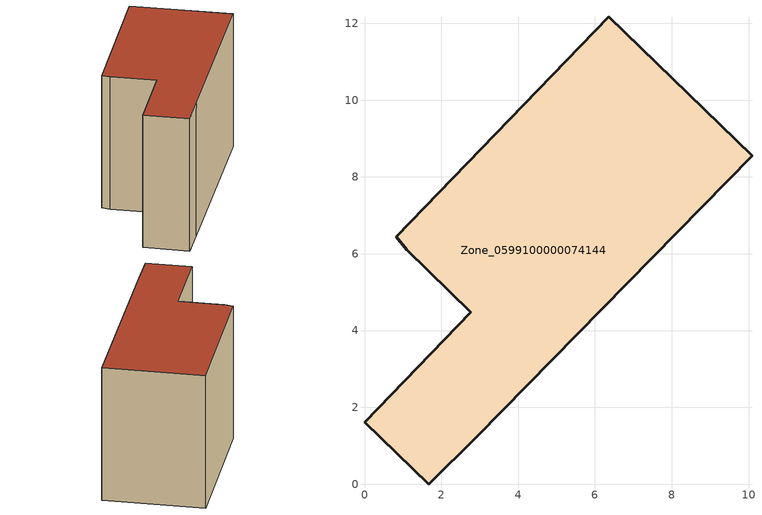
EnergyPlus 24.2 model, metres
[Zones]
Zone_0599100000074144
 floor ground (C_G): 0,1.62 2.77,4.48 1.1,6.1 0.83,6.44 6.36,12.17 10.09,8.55 2.94,1.25 1.68,0 z0
 wall outside (C_F): 10.09,8.55 6.36,12.17 0.83,6.44 1.1,6.1 2.77,4.48 0,1.62 1.68,0 2.94,1.25 10.09,8.55 z0:7.23
 roof outside (C_R): 1.68,0 2.94,1.25 10.09,8.55 6.36,12.17 0.83,6.44 1.1,6.1 2.77,4.48 0,1.62 z7.23
[BUILDING]
Pand.0599100000074144: North Axis=0; Terrain=City; Loads Convergence Tolerance Value=0.04; Temperature Convergence Tolerance Value=0.4; Solar Distribution=FullExterior; Maximum Number of Warmup Days=25; Minimum Number of Warmup Days=1
[Site:Location]
Rotterdam.The.Hague.AP_ZH_NLD Design_Conditions: Latitude=51.96; Longitude=4.45; Time Zone=1; Elevation=-4.5
[SITE:GROUNDTEMPERATURE:BUILDINGSURFACE]
18, 18, 18, 18, 18, 18, 18, 18, 18, 18, 18, 18
[MATERIAL] Thermal Absorptance=0.9; Solar Absorptance=0.7; Visible Absorptance=0.7
Name | Roughness | Thickness | Conductivity | Density | Specific Heat
G.TI.1946 | MediumSmooth | 0.15 | 1 | 540 | 1210
F.TI.1946 | Rough | 0.3 | 0.857143 | 1920 | 840
R.TI.1946 | MediumRough | 0.2 | 0.1 | 1500 | 1000
[CONSTRUCTION]
C_G: G.TI.1946
C_F: F.TI.1946
C_R: R.TI.1946
[ZONE]
Zone_0599100000074144: Type=1; Multiplier=1; Ceiling Height=Autocalculate; Volume=Autocalculate; Floor Area=autocalculate; Part of Total Floor Area=Yes
[ZONEINFILTRATION:DESIGNFLOWRATE]
Infil_Zone_0599100000074144: Zone or ZoneList or Space or SpaceList=Zone_0599100000074144; Schedule=AlwaysOn; Design Flow Rate Calculation Method=Flow/Area; Flow Rate per Floor Area=0.003; Constant Term Coefficient=1; Temperature Term Coefficient=0; Velocity Term Coefficient=0; Velocity Squared Term Coefficient=0
[HVACTEMPLATE:ZONE:IDEALLOADSAIRSYSTEM]
Zone_0599100000074144: Maximum Heating Supply Air Temperature=50; Minimum Cooling Supply Air Temperature=13; Maximum Heating Supply Air Humidity Ratio=0.0156; Minimum Cooling Supply Air Humidity Ratio=0.0077; Heating Limit=NoLimit; Cooling Limit=NoLimit; Dehumidification Control Type=ConstantSensibleHeatRatio; Cooling Sensible Heat Ratio=0.7; Dehumidification Setpoint=60; Humidification Control Type=None; Humidification Setpoint=30; Outdoor Air Method=None; Outdoor Air Flow Rate per Person=0.00944; Outdoor Air Flow Rate per Zone Floor Area=0; Outdoor Air Flow Rate per Zone=0; Demand Controlled Ventilation Type=None; Outdoor Air Economizer Type=NoEconomizer; Heat Recovery Type=None; Sensible Heat Recovery Effectiveness=0.7; Latent Heat Recovery Effectiveness=0.65
[ZONECONTROL:THERMOSTAT]
ThermostatControl_Zone_0599100000074144: Zone or ZoneList=Zone_0599100000074144; Control Type Schedule=DualSetpointControlType; Control 1=Thermostat_Zone_0599100000074144; Temperature Difference Between Cutout And Setpoint=0
[THERMOSTATSETPOINT:DUALSETPOINT]
Thermostat_Zone_0599100000074144: Heating Setpoint Temperature Schedule=HeatingSetpoint_Zone_0599100000074144; Cooling Setpoint Temperature Schedule=CoolingSetpoint_Zone_0599100000074144
[SCHEDULE:COMPACT]
HeatingSetpoint_Zone_0599100000074144: Through: 12/31, For: AllDays, Until: 24:00, 21
CoolingSetpoint_Zone_0599100000074144: Through: 12/31, For: AllDays, Until: 24:00, 24
DualSetpointControlType: Through: 12/31, For: AllDays, Until: 24:00, 4
AlwaysOn: Through: 12/31, For: AllDays, Until: 24:00, 1
